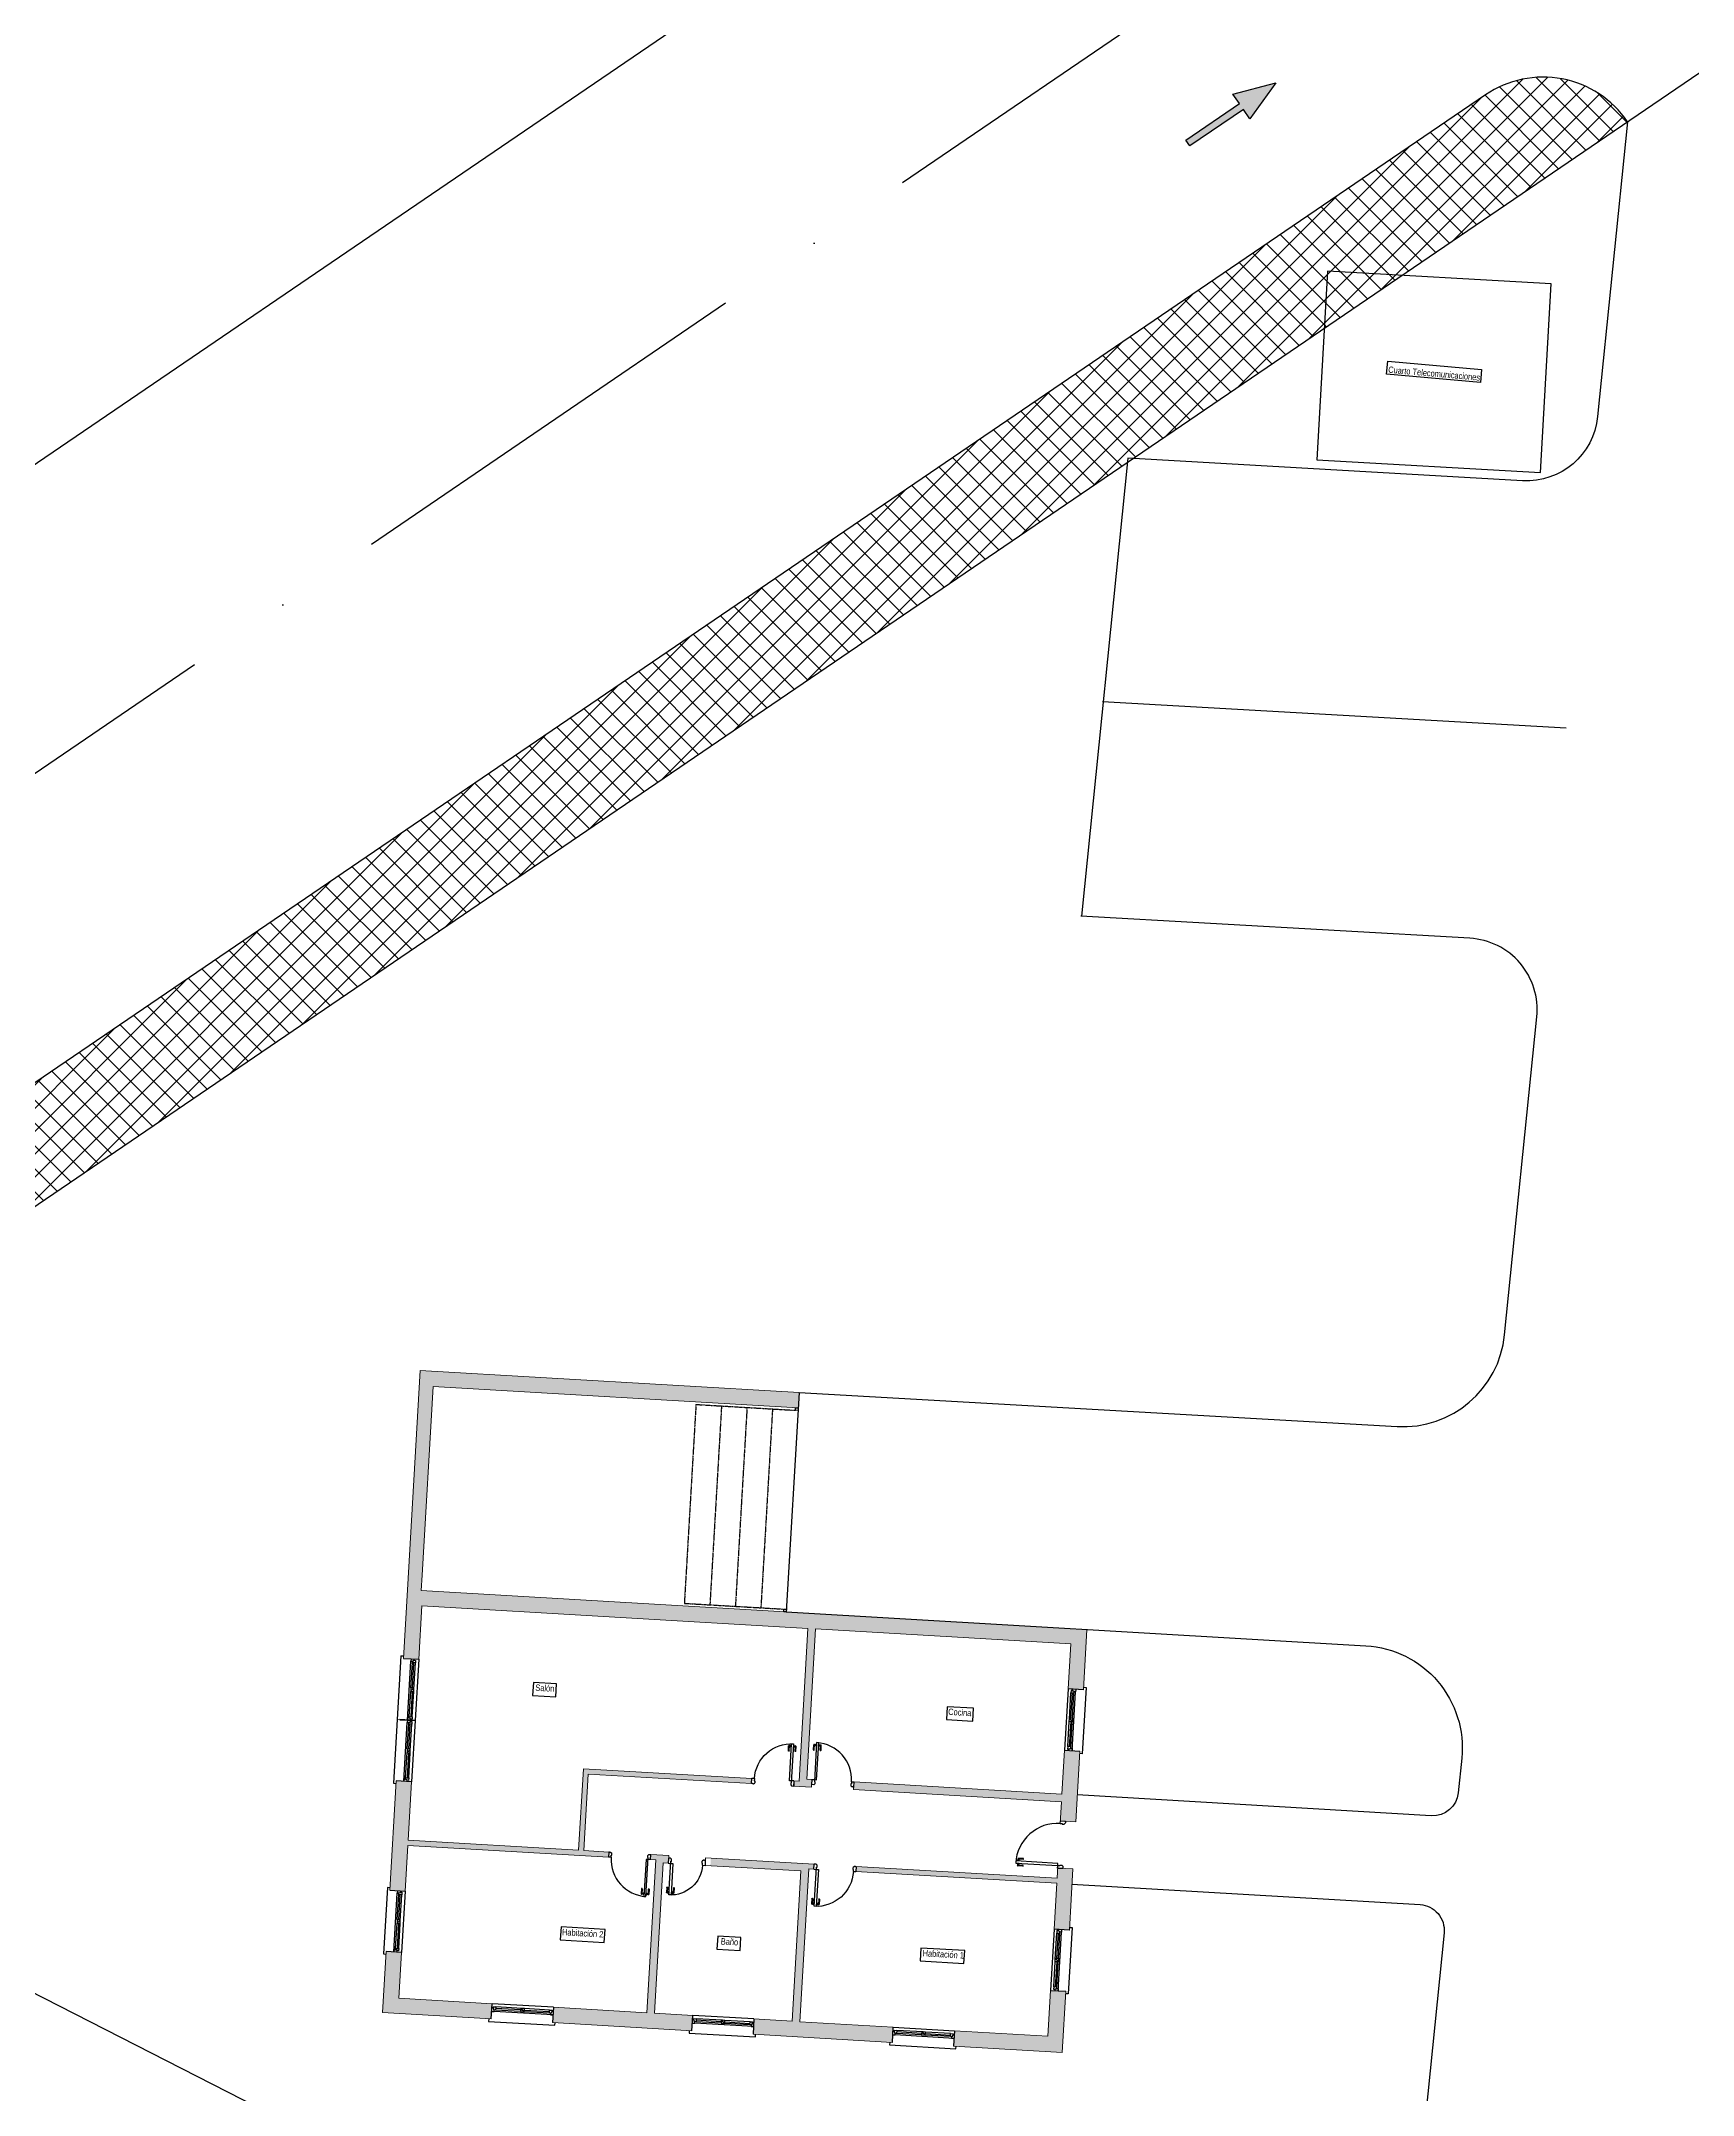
# Model space of a CAD drawing. Header units: millimetres. Extents: x 712192 to 1044287, y 40211 to 168571.
# Drawn here: x 735330 to 758467, y 99280 to 128050 of the extents above; entities that cross this region are included whole.
import ezdxf

# ---------------------------------------------------------------- set-up
doc = ezdxf.new("R2010")
doc.units = ezdxf.units.MM
doc.linetypes.add('ACAD_ISO10W100', pattern=[18, 12, -3, 0, -3])
for name, color, linetype in [('Aceras', 8, 'Continuous'), ('Carpinteria', 14, 'Continuous'), ('Cerramiento', 7, 'Continuous'), ('Cristal', 4, 'Continuous'), ('Fina', 2, 'Continuous'), ('Sombreado muros', 30, 'Continuous'), ('Textos', 5, 'Continuous')]:
    doc.layers.add(name, color=color, linetype=linetype)
for name, color, linetype, lineweight in [('Edificaciones', 6, 'Continuous', 18), ('Parcela', 1, 'Continuous', 30), ('Viales', 7, 'Continuous', 30)]:
    doc.layers.add(name, color=color, linetype=linetype, lineweight=lineweight)
doc.styles.add('basico', font='arial.ttf', dxfattribs={"width": 0.8})

# ---------------------------------------------------------------- blocks, each defined once
blk = doc.blocks.new('p825')
at = {"layer": 'Carpinteria'}
for p, q in [((0.04, 0.825), (0, 0.825)), ((0, 0.825), (0, 0)), ((0.04, 0), (0.04, 0.825)), ((-0.054, 0.68), (-0.054, 0.78)), ((-0.039, 0.785), (-0.049, 0.785)), ((-0.044, 0.675), (-0.049, 0.675)), ((-0.039, 0.68), (-0.039, 0.785)), ((-0.007, 0.785), (-0.017, 0.785)), ((-0.017, 0.765), (-0.017, 0.785)), ((-0.007, 0.765), (-0.017, 0.765)), ((-0.007, 0.754), (-0.007, 0.796)), ((0, 0.796), (-0.007, 0.796)), ((0, 0.754), (-0.007, 0.754)), ((0.04, 0.796), (0.047, 0.796)), ((0.04, 0.754), (0.047, 0.754)), ((0.047, 0.754), (0.047, 0.796)), ((0.047, 0.785), (0.057, 0.785)), ((0.047, 0.765), (0.057, 0.765)), ((0.057, 0.765), (0.057, 0.785)), ((0.079, 0.785), (0.089, 0.785)), ((0.079, 0.68), (0.079, 0.785)), ((0.084, 0.675), (0.089, 0.675)), ((0.094, 0.68), (0.094, 0.78)), ((-0.05, 0), (0, 0)), ((0, 0), (0.04, 0)), ((0, 0), (0, -0.04)), ((0.825, 0), (0.875, 0)), ((0.825, 0), (0.825, -0.04)), ((-0.01, -0.1), (-0.05, -0.1)), ((0.01, -0.08), (-0.01, -0.1)), ((0, -0.04), (0.01, -0.04)), ((0.01, -0.04), (0.01, -0.05)), ((0.01, -0.05), (0.01, -0.06)), ((0.01, -0.06), (0.01, -0.08)), ((0.825, -0.04), (0.815, -0.04)), ((0.815, -0.04), (0.815, -0.05)), ((0.815, -0.05), (0.815, -0.06)), ((0.815, -0.06), (0.815, -0.08)), ((0.815, -0.08), (0.84, -0.1)), ((0.86, -0.1), (0.84, -0.1)), ((0.86, -0.1), (0.875, -0.1))]:
    blk.add_line(p, q, dxfattribs=at)
for centre, radius, start, end in [((0, 0), 0.825, 0, 90), ((-0.049, 0.78), 0.005, 90, 180), ((-0.049, 0.68), 0.005, 180, 270), ((-0.044, 0.68), 0.005, 270, 0), ((-0.028, 0.812), 0.0294, 248.0255, 291.9745), ((-0.028, 0.738), 0.0294, 68.0255, 111.9745), ((0.068, 0.812), 0.0294, 248.0255, 291.9745), ((0.068, 0.738), 0.0294, 68.0255, 111.9745), ((0.084, 0.68), 0.005, 180, 270), ((0.089, 0.78), 0.005, 0, 90), ((0.089, 0.68), 0.005, 270, 0)]:
    blk.add_arc(centre, radius, start, end, dxfattribs=at)
at = {"layer": 'Cerramiento'}
for p, q in [((-0.05, 0), (-0.05, -0.1)), ((0.875, 0), (0.875, -0.1))]:
    blk.add_line(p, q, dxfattribs=at)
blk = doc.blocks.new('p725')
at = {"layer": 'Carpinteria'}
for p, q in [((-0.054, 0.58), (-0.054, 0.68)), ((-0.039, 0.685), (-0.049, 0.685)), ((-0.044, 0.575), (-0.049, 0.575)), ((-0.039, 0.58), (-0.039, 0.685)), ((-0.007, 0.685), (-0.017, 0.685)), ((-0.017, 0.665), (-0.017, 0.685)), ((-0.007, 0.665), (-0.017, 0.665)), ((-0.007, 0.654), (-0.007, 0.696)), ((0, 0.696), (-0.007, 0.696)), ((0, 0.654), (-0.007, 0.654)), ((0.04, 0.725), (0, 0.725)), ((0, 0.725), (0, -0.04)), ((0.04, 0), (0.04, 0.725)), ((0.04, 0.696), (0.047, 0.696)), ((0.04, 0.654), (0.047, 0.654)), ((0.047, 0.654), (0.047, 0.696)), ((0.047, 0.685), (0.057, 0.685)), ((0.047, 0.665), (0.057, 0.665)), ((0.057, 0.665), (0.057, 0.685)), ((0.079, 0.685), (0.089, 0.685)), ((0.079, 0.58), (0.079, 0.685)), ((0.084, 0.575), (0.089, 0.575)), ((0.094, 0.58), (0.094, 0.68)), ((-0.05, 0), (0, 0)), ((0, 0), (0.04, 0)), ((0.725, 0), (0.775, 0)), ((0.725, 0), (0.725, -0.04)), ((-0.01, -0.1), (-0.05, -0.1)), ((0.01, -0.08), (-0.01, -0.1)), ((0, -0.04), (0.01, -0.04)), ((0.01, -0.04), (0.01, -0.08)), ((0.725, -0.04), (0.715, -0.04)), ((0.715, -0.04), (0.715, -0.08)), ((0.74, -0.1), (0.715, -0.08)), ((0.76, -0.1), (0.74, -0.1)), ((0.76, -0.1), (0.775, -0.1))]:
    blk.add_line(p, q, dxfattribs=at)
for centre, radius, start, end in [((-0.049, 0.68), 0.005, 90, 180), ((-0.049, 0.58), 0.005, 180, 270), ((-0.044, 0.58), 0.005, 270, 0), ((-0.028, 0.712), 0.0294, 248.0255, 291.9745), ((-0.028, 0.638), 0.0294, 68.0255, 111.9745), ((0, 0), 0.725, 0, 90), ((0.068, 0.712), 0.0294, 248.0255, 291.9745), ((0.068, 0.638), 0.0294, 68.0255, 111.9745), ((0.084, 0.58), 0.005, 180, 270), ((0.089, 0.68), 0.005, 0, 90), ((0.089, 0.58), 0.005, 270, 0)]:
    blk.add_arc(centre, radius, start, end, dxfattribs=at)
at = {"layer": 'Cerramiento'}
for p, q in [((-0.05, 0), (-0.05, -0.1)), ((0.775, -0.1), (0.775, 0))]:
    blk.add_line(p, q, dxfattribs=at)
blk = doc.blocks.new('ven2')
at = {"layer": 'Carpinteria'}
for p, q in [((0, 0.5), (0.04, 0.5)), ((0.04, 0.4), (0.03, 0.4)), ((0.03, 0.4), (0.03, 0.3)), ((0.04, 0.5), (0.04, 0.4)), ((1, 0.5), (0.04, 0.5)), ((0.06, 0.4), (0.04, 0.4)), ((0.06, 0.2), (0.06, 0.4)), ((0.47, 0.4), (0.06, 0.4)), ((0.47, 0.2), (0.47, 0.4)), ((0.47, 0.4), (0.53, 0.4)), ((0.51, 0.3), (0.51, 0.4)), ((0.53, 0.4), (0.53, 0.2)), ((0.94, 0.4), (0.53, 0.4)), ((0.96, 0.4), (0.94, 0.4)), ((0.94, 0.4), (0.94, 0.2)), ((0.96, 0.4), (0.96, 0.5)), ((0.96, 0.5), (1, 0.5)), ((0.97, 0.4), (0.96, 0.4)), ((0.97, 0.3), (0.97, 0.4)), ((0.03, 0.3), (0, 0.3)), ((0.02, 0.3), (0.02, 0.2)), ((0.02, 0.2), (0.06, 0.2)), ((0.49, 0.2), (0.06, 0.2)), ((0.49, 0.2), (0.49, 0.3)), ((0.49, 0.3), (0.51, 0.3)), ((0.53, 0.2), (0.49, 0.2)), ((0.94, 0.2), (0.53, 0.2)), ((0.94, 0.2), (0.98, 0.2)), ((1, 0.3), (0.97, 0.3)), ((0.98, 0.2), (0.98, 0.3))]:
    blk.add_line(p, q, dxfattribs=at)
at = {"layer": 'Cerramiento'}
for p, q in [((0, 1), (0, 0)), ((1, 0), (1, 1))]:
    blk.add_line(p, q, dxfattribs=at)
at = {"layer": 'Cristal'}
for p, q in [((0.47, 0.3), (0.06, 0.3)), ((0.53, 0.3), (0.94, 0.3))]:
    blk.add_line(p, q, dxfattribs=at)
blk = doc.blocks.new('p625')
at = {"layer": 'Carpinteria'}
for p, q in [((-0.054, 0.48), (-0.054, 0.58)), ((-0.039, 0.585), (-0.049, 0.585)), ((-0.044, 0.475), (-0.049, 0.475)), ((-0.039, 0.48), (-0.039, 0.585)), ((-0.017, 0.565), (-0.017, 0.585)), ((-0.007, 0.585), (-0.017, 0.585)), ((-0.007, 0.565), (-0.017, 0.565)), ((0, 0.596), (-0.007, 0.596)), ((-0.007, 0.554), (-0.007, 0.596)), ((0, 0.554), (-0.007, 0.554)), ((0.04, 0.625), (0, 0.625)), ((0, 0.625), (0, -0.04)), ((0.04, 0), (0.04, 0.625)), ((0.04, 0.596), (0.047, 0.596)), ((0.04, 0.554), (0.047, 0.554)), ((0.047, 0.554), (0.047, 0.596)), ((0.047, 0.585), (0.057, 0.585)), ((0.047, 0.565), (0.057, 0.565)), ((0.057, 0.565), (0.057, 0.585)), ((0.079, 0.48), (0.079, 0.585)), ((0.079, 0.585), (0.089, 0.585)), ((0.084, 0.475), (0.089, 0.475)), ((0.094, 0.48), (0.094, 0.58)), ((-0.05, 0), (0, 0)), ((0, 0), (0.04, 0)), ((0.625, 0), (0.675, 0)), ((0.625, 0), (0.625, -0.04)), ((-0.01, -0.1), (-0.05, -0.1)), ((0.01, -0.08), (-0.01, -0.1)), ((0, -0.04), (0.01, -0.04)), ((0.01, -0.04), (0.01, -0.08)), ((0.625, -0.04), (0.615, -0.04)), ((0.615, -0.04), (0.615, -0.08)), ((0.64, -0.1), (0.615, -0.08)), ((0.66, -0.1), (0.64, -0.1)), ((0.66, -0.1), (0.675, -0.1))]:
    blk.add_line(p, q, dxfattribs=at)
for centre, radius, start, end in [((-0.049, 0.58), 0.005, 90, 180), ((-0.049, 0.48), 0.005, 180, 270), ((-0.044, 0.48), 0.005, 270, 0), ((-0.028, 0.612), 0.0294, 248.0255, 291.9745), ((-0.028, 0.538), 0.0294, 68.0255, 111.9745), ((0, 0), 0.625, 0, 90), ((0.068, 0.612), 0.0294, 248.0255, 291.9745), ((0.068, 0.538), 0.0294, 68.0255, 111.9745), ((0.084, 0.48), 0.005, 180, 270), ((0.089, 0.58), 0.005, 0, 90), ((0.089, 0.48), 0.005, 270, 0)]:
    blk.add_arc(centre, radius, start, end, dxfattribs=at)
at = {"layer": 'Cerramiento'}
for p, q in [((-0.05, -0.1), (-0.05, 0)), ((0.675, -0.1), (0.675, 0))]:
    blk.add_line(p, q, dxfattribs=at)

msp = doc.modelspace()

# ---------------------------------------------------------------- hatches: boundary and pattern name
at = {"layer": 'Aceras'}
h = msp.add_hatch(dxfattribs=at)
h.set_pattern_fill('ANSI37', color=256, scale=71.580675)
h.set_pattern_definition([(45, (270544.93, 3236.83), (-160.7032, 160.7032), []), (135, (270544.93, 3236.83), (-160.7032, -160.7032), [])])
h.paths.add_polyline_path([(757552, 126920, 0.414214), (755563, 127297), (722138, 104533), (722944, 103350)])
h.paths.add_polyline_path([(787790, 143539), (799687, 138960, 0.414214), (798865, 140810), (788304, 144875, 0.319675), (777176, 142017), (764778, 133574, 0.414214), (764401, 131584), (778150, 140948, -0.325822)])
h.paths.add_polyline_path([(824260, 129503), (824297, 129905, 0.335762), (823386, 131373), (810355, 136388, 0.414214), (808504, 135566)])
h.paths.add_polyline_path([(833260, 127573, 0.414214), (831409, 126751), (836939, 124623), (836986, 124935, 0.351854), (836085, 126485)])
h.paths.add_polyline_path([(852012, 118821, -0.378204), (856528, 111652), (854208, 97365, 0.414214), (855850, 98548), (857942, 111422, 0.375958), (852475, 120177), (844825, 123121, 0.414214), (842975, 122299)])
h.paths.add_polyline_path([(854898, 92685, 0.421729), (853678, 94333), (850815, 76534, 0.416122), (852466, 77716)])
h.paths.add_polyline_path([(851021, 68815, 0.414214), (849837, 70458), (847818, 58027), (848044, 58026, 0.369067), (849463, 59228)])
at = {"layer": 'Sombreado muros'}
h = msp.add_hatch(dxfattribs=at)
h.set_pattern_fill('SACNCR', color=256, scale=57.26454)
h.set_pattern_definition([(45, (270544.93, 3236.83), (-96.42192, 96.42192), []), (45, (270641.35, 3236.83), (-96.42192, 96.42192), [0, -136.361185])])
h.paths.add_polyline_path([(740656, 106346), (740668, 106560), (740823, 109203), (745935, 108904), (745947, 109119), (740641, 109429), (740461, 106357), (740405, 105394), (740619, 105382), (740663, 106130), (746072, 105814), (745947, 103674), (745875, 103678), (745871, 103606), (746121, 103592), (746128, 103699), (746056, 103703), (746179, 105808), (749752, 105599), (749715, 104967), (749930, 104955), (749979, 105801)])
h.paths.add_polyline_path([(740519, 103667), (740304, 103679), (740215, 102146), (740429, 102134), (740466, 102775), (743278, 102611), (743282, 102682), (742931, 102703), (742993, 103775), (745282, 103641), (745286, 103712), (742926, 103850), (742859, 102707), (740471, 102847)])
h.paths.add_polyline_path([(740379, 101276), (740164, 101289), (740114, 100433), (741636, 100344), (741649, 100558), (740341, 100635)])
h.paths.add_polyline_path([(744457, 100394), (743921, 100425), (744044, 102530), (744116, 102526), (744122, 102633), (743872, 102648), (743868, 102576), (743939, 102572), (743814, 100432), (742506, 100508), (742494, 100294), (744445, 100180)])
h.paths.add_polyline_path([(747266, 100230), (745958, 100306), (746083, 102447), (746155, 102443), (746159, 102514), (744712, 102599), (744705, 102491), (745974, 102417), (745851, 100313), (745315, 100344), (745302, 100130), (747253, 100015)])
h.paths.add_polyline_path([(749783, 102445), (749568, 102458), (749560, 102315), (746748, 102479), (746744, 102408), (749556, 102244), (749518, 101602), (749733, 101590)])
h.paths.add_polyline_path([(749879, 104097), (749665, 104110), (749629, 103494), (746717, 103664), (746711, 103557), (749623, 103387), (749607, 103119), (749822, 103106)])
h.paths.add_polyline_path([(749683, 100732), (749468, 100745), (749431, 100103), (748123, 100180), (748110, 99965), (749633, 99876)])
at = {"layer": 'Viales'}
h = msp.add_hatch(color=256, dxfattribs=at)
h.dxf.hatch_style = 1
h.paths.add_polyline_path([(726061, 113642), (726812, 114153), (726757, 114233), (726006, 113722), (725915, 113856), (725550, 113353), (726152, 113507)])
h.paths.add_polyline_path([(728799, 111235), (728197, 111081), (728289, 110946), (727538, 110435), (727593, 110355), (728344, 110866), (728435, 110732)])
h.paths.add_polyline_path([(752025, 127308), (752116, 127174), (751365, 126662), (751420, 126582), (752171, 127093), (752262, 126959), (752626, 127463)])
h.paths.add_polyline_path([(750072, 129735), (749981, 129869), (750732, 130380), (750677, 130461), (749926, 129949), (749835, 130084), (749471, 129580)])
h.paths.add_polyline_path([(774717, 146582), (774626, 146717), (775377, 147228), (775322, 147308), (774571, 146797), (774480, 146931), (774116, 146428)])
h.paths.add_polyline_path([(776909, 143941), (777000, 143807), (777364, 144310), (776762, 144156), (776854, 144022), (776103, 143510), (776158, 143430)])

# ---------------------------------------------------------------- linework, layer by layer
at = {"layer": 'Carpinteria', "linetype": 'ACAD_ISO10W100'}
for p, q in [((744503, 108952), (744340, 106166)), ((744503, 108952), (745897, 108870)), ((744861, 108931), (744698, 106145)), ((745218, 108910), (745055, 106124)), ((745575, 108889), (745412, 106104)), ((744340, 106166), (745734, 106085))]:
    msp.add_line(p, q, dxfattribs=at)
at = {"layer": 'Carpinteria'}
for p, q in [((745897, 108870), (745899, 108906)), ((745933, 108868), (745897, 108870)), ((745899, 108906), (745935, 108904)), ((745935, 108904), (745933, 108868)), ((745732, 106049), (745734, 106085)), ((745768, 106047), (745732, 106049)), ((745734, 106085), (745770, 106083)), ((745770, 106083), (745768, 106047))]:
    msp.add_line(p, q, dxfattribs=at)
at = {"layer": 'Edificaciones'}
for p, q in [((740668, 106560), (740656, 106346)), ((746072, 105814), (745947, 103674)), ((746179, 105808), (746056, 103703)), ((749715, 104967), (749752, 105599)), ((740619, 105382), (740405, 105394)), ((749930, 104955), (749715, 104967)), ((740569, 104524), (740319, 104539)), ((749879, 104097), (749665, 104110)), ((740519, 103667), (740304, 103679)), ((742859, 102707), (742926, 103850)), ((745286, 103712), (742926, 103850)), ((742931, 102703), (742993, 103775)), ((745282, 103641), (742993, 103775)), ((745286, 103712), (745282, 103641)), ((745875, 103678), (745871, 103606)), ((746121, 103592), (745871, 103606)), ((745947, 103674), (745875, 103678)), ((746128, 103699), (746056, 103703)), ((746128, 103699), (746121, 103592)), ((746717, 103664), (746711, 103557)), ((749629, 103494), (746717, 103664)), ((749623, 103387), (746711, 103557)), ((749607, 103119), (749822, 103106)), ((743278, 102611), (740466, 102775)), ((742859, 102707), (740471, 102847)), ((743282, 102682), (742931, 102703)), ((743278, 102611), (743282, 102682)), ((743939, 102572), (743814, 100432)), ((743868, 102576), (743872, 102648)), ((743939, 102572), (743868, 102576)), ((744122, 102633), (743872, 102648)), ((744044, 102530), (743921, 100425)), ((744116, 102526), (744044, 102530)), ((744116, 102526), (744122, 102633)), ((744630, 102496), (744636, 102603)), ((745974, 102417), (744630, 102496)), ((746159, 102514), (744636, 102603)), ((746083, 102447), (745958, 100306)), ((746155, 102443), (746083, 102447)), ((746155, 102443), (746159, 102514)), ((746744, 102408), (746748, 102479)), ((749560, 102315), (746748, 102479)), ((749568, 102458), (749783, 102445)), ((740429, 102134), (740215, 102146)), ((745974, 102417), (745851, 100313)), ((749556, 102244), (746744, 102408)), ((749733, 101590), (749518, 101602)), ((740379, 101276), (740164, 101289)), ((749468, 100745), (749431, 100103)), ((749683, 100732), (749468, 100745)), ((741649, 100558), (741636, 100344)), ((742506, 100508), (742494, 100294)), ((744457, 100394), (744445, 100180)), ((745315, 100344), (745302, 100130)), ((747266, 100230), (745958, 100306)), ((747266, 100230), (747253, 100015)), ((748123, 100180), (748110, 99965)), ((749431, 100103), (748123, 100180))]:
    msp.add_line(p, q, dxfattribs=at)
for points in [[(740461, 106357), (740641, 109429), (745947, 109119), (745933, 108868)], [(740668, 106560), (740823, 109203), (745935, 108904)], [(740405, 105394), (740461, 106357)], [(740656, 106346), (749979, 105801), (749930, 104955)], [(740619, 105382), (740663, 106130), (746072, 105814)], [(746179, 105808), (749752, 105599)], [(749665, 104110), (749629, 103494)], [(749879, 104097), (749822, 103106)], [(740215, 102146), (740304, 103679)], [(740471, 102847), (740519, 103667)], [(749623, 103387), (749605, 103083)], [(740429, 102134), (740466, 102775)], [(749571, 102494), (749560, 102315)], [(749783, 102445), (749733, 101590)], [(749556, 102244), (749518, 101602)], [(741636, 100344), (740114, 100433), (740164, 101289)], [(741649, 100558), (740341, 100635), (740379, 101276)], [(749683, 100732), (749633, 99876), (748110, 99965)], [(743814, 100432), (742506, 100508)], [(744457, 100394), (743921, 100425)], [(744445, 100180), (742494, 100294)], [(747253, 100015), (745302, 100130)], [(745851, 100313), (745315, 100344)]]:
    msp.add_lwpolyline(points, dxfattribs=at)
at = {"layer": 'Fina'}
for p, q in [((740371, 105432), (740266, 103646)), ((740371, 105432), (740407, 105430)), ((740619, 105382), (740569, 104524)), ((749715, 104967), (749665, 104110)), ((749967, 104988), (749913, 104059)), ((749932, 104990), (749967, 104988)), ((740569, 104524), (740519, 103667)), ((749913, 104059), (749877, 104061)), ((740266, 103646), (740302, 103644)), ((740181, 102184), (740127, 101255)), ((740217, 102182), (740181, 102184)), ((740429, 102134), (740379, 101276)), ((749518, 101602), (749468, 100745)), ((749771, 101623), (749716, 100694)), ((749735, 101625), (749771, 101623)), ((740127, 101255), (740162, 101253)), ((749716, 100694), (749681, 100696)), ((742506, 100508), (741649, 100558)), ((741601, 100346), (741599, 100310)), ((741599, 100310), (742527, 100256)), ((742527, 100256), (742530, 100292)), ((744409, 100182), (744407, 100146)), ((744407, 100146), (745336, 100092)), ((745315, 100344), (744457, 100394)), ((745336, 100092), (745338, 100127)), ((747266, 100230), (748123, 100180)), ((747217, 100018), (747215, 99982)), ((747215, 99982), (748144, 99927)), ((748144, 99927), (748146, 99963))]:
    msp.add_line(p, q, dxfattribs=at)
at = {"layer": 'Parcela'}
msp.add_line((725975, 105415), (753930, 91184), dxfattribs=at)
msp.add_lwpolyline([(852012, 118821), (787790, 143539, 0.325822), (778150, 140948), (722944, 103350), (732613, 68202), (724717, 65744), (724234, 63740, 0.180942), (725923, 49944, 0.177877), (732879, 43605, 0.071967), (742428, 41236, 0.049784), (752504, 41236, -0.049784), (756785, 41236), (776408, 79455), (778766, 99988), (832631, 93802)], format="xyb", dxfattribs=at)
at = {"layer": 'Textos'}
for points in [[(755491, 123268), (754177, 123382), (754192, 123564), (755507, 123449)], [(742550, 105038), (742226, 105057), (742215, 104876), (742540, 104857)], [(748391, 104697), (748021, 104718), (748010, 104537), (748381, 104515)], [(743229, 101597), (742613, 101633), (742603, 101451), (743218, 101415)], [(745132, 101485), (744807, 101504), (744797, 101323), (745121, 101304)], [(748267, 101302), (747651, 101338), (747641, 101156), (748256, 101120)]]:
    msp.add_lwpolyline(points, close=True, dxfattribs=at)
at = {"layer": 'Viales', "linetype": 'Continuous'}
for p, q in [((752025, 127308), (752626, 127463)), ((752626, 127463), (752262, 126959)), ((751365, 126662), (752116, 127174)), ((752116, 127174), (752025, 127308)), ((752262, 126959), (752171, 127093)), ((751420, 126582), (751365, 126662))]:
    msp.add_line(p, q, dxfattribs=at)
at = {"layer": 'Viales'}
for p, q in [((752171, 127093), (751420, 126582)), ((745947, 109119), (745768, 106047))]:
    msp.add_line(p, q, dxfattribs=at)
at = {"layer": 'Viales', "linetype": 'ACAD_ISO10W100', "ltscale": 500}
msp.add_lwpolyline([(782111, 149708), (714207, 103462)], dxfattribs=at)
at = {"layer": 'Viales'}
for points in [[(774098, 148963, 0.032784), (772447, 147457), (712192, 106420)], [(757552, 126920), (757552, 126920, 0.414214), (755563, 127297), (716221, 100504)], [(757552, 126920), (757133, 122790, -0.401315), (756082, 121892), (750553, 122206), (749903, 115791)], [(745947, 109119), (754324, 108642, 0.401315), (755830, 109927), (756281, 114382, 0.427231), (755343, 115482), (749892, 115791)], [(745768, 106047), (753888, 105572, -0.426736), (755229, 103998), (755180, 103513, -0.401801), (754803, 103191), (749843, 103482)], [(749770, 102231), (754646, 101946, -0.426736), (754981, 101552), (753750, 89402, -0.032827), (753053, 85259), (751064, 81227, -0.426638), (749093, 80604), (747105, 81692)]]:
    msp.add_lwpolyline(points, format="xyb", dxfattribs=at)
msp.add_lwpolyline([(753201, 122183), (756332, 122005), (756482, 124649), (753351, 124827)], close=True, dxfattribs=at)
msp.add_lwpolyline([(756691, 118424), (750196, 118793)], dxfattribs=at)

# ---------------------------------------------------------------- block references
at = {"layer": 'Cerramiento'}
for name, p, xscale, yscale, zscale, rotation in [('p725', (745840, 103680), -715.8067457142454, 715.8067457142454, 715.8067457142453, 356.6519132163488), ('p725', (746163, 103697), 715.8067457142454, 715.8067457142454, 715.8067457142454, 356.6519132163488), ('p825', (749571, 102494), 715.8067457142454, 715.8067457142454, 715.8067457142454, 86.65191321617634), ('p725', (743832, 102578), 715.8067457142454, 715.8067457142454, 715.8067457142454, 176.6519132163487), ('p625', (744151, 102524), -710.0802917653226, 710.0802917653226, 710.0802917653225, 176.6519132162666), ('p725', (746190, 102440), -715.8067457142454, 715.8067457142454, 715.8067457142453, 176.6519132163487)]:
    msp.add_blockref(name, p, dxfattribs=dict(at, xscale=xscale, yscale=yscale, zscale=zscale, rotation=rotation))
at = {"layer": 'Fina', "yscale": 214.7420237142814}
for p, xscale, zscale, rotation in [((740619, 105382), -858.9680948570945, 858.9680948570943, 86.65191321634873), ((749715, 104967), 858.9680948570945, 858.9680948570945, 266.6519132163487), ((740569, 104524), -858.9680948570945, 858.9680948570943, 86.65191321634873), ((740429, 102134), -858.9680948570945, 858.9680948570943, 86.65191321634873), ((749518, 101602), 858.9680948570945, 858.9680948570945, 266.6519132163487), ((741649, 100558), -858.9680948570945, 858.9680948570943, 176.6519132163487), ((744457, 100394), -858.9680948570945, 858.9680948570943, 176.6519132163487), ((747266, 100230), -858.9680948570945, 858.9680948570943, 176.6519132163487)]:
    msp.add_blockref('ven2', p, dxfattribs=dict(at, xscale=xscale, zscale=zscale, rotation=rotation))

# ---------------------------------------------------------------- texts
at = {"layer": 'Textos', "style": 'basico', "width": 0.8}
for s, height, rotation, p in [('Cuarto Telecomunicaciones', 89.48, 355.0297, (754197, 123405)), ('Salón', 89.5, 356.6519, (742251, 104942)), ('Cocina', 89.5, 356.6519, (748034, 104604)), ('Habitación 2', 89.48, 356.6519, (742625, 101518)), ('Baño', 89.5, 356.6519, (744849, 101388)), ('Habitación 1', 89.48, 356.6519, (747676, 101223))]:
    msp.add_text(s, height=height, rotation=rotation, dxfattribs=at).set_placement(p)

doc.saveas('drawing.dxf')
